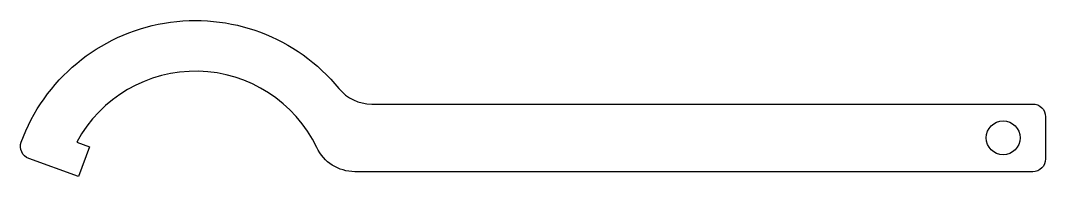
# Model space of a CAD drawing. Extents: x -41 to 201, y 7 to 44.
import ezdxf

# ---------------------------------------------------------------- set-up
doc = ezdxf.new("R2010")
doc.units = 0

msp = doc.modelspace()

# ---------------------------------------------------------------- linework, layer by layer
at = {"layer": '1'}
msp.add_lwpolyline([(200.73, 21), (200.73, 11, -0.414214), (197.73, 8), (37.67, 8, -0.28892), (28.65, 13.69, 0.61458), (-27.99, 14.99), (-25, 13.9), (-27.57, 6.85), (-39.32, 11.13, -0.414277), (-41.11, 14.97, -0.581713), (33.88, 27.67, 0.22518), (41.63, 24), (197.73, 24, -0.414214)], format="xyb", close=True, dxfattribs=at)
msp.add_circle((190.73, 16), 4, dxfattribs=at)

doc.saveas('drawing.dxf')
